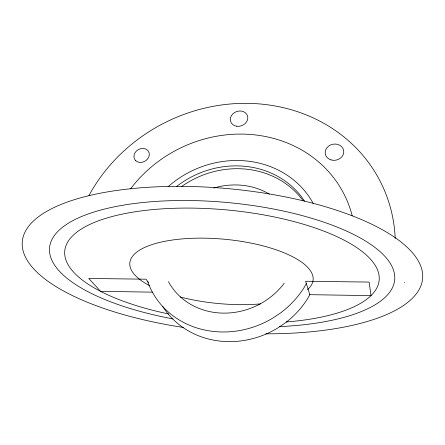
<?xml version="1.0" encoding="UTF-8"?>
<svg xmlns="http://www.w3.org/2000/svg" width="445" height="445" viewBox="0 0 445 445"><rect width="100%" height="100%" fill="white"/><g stroke="black" fill="none" stroke-linecap="round" stroke-linejoin="round"><path stroke-width="0.67" d="M309.82 294.668L370.985 295.647L369.144 282.074L305.609 281.257L309.82 294.668L307.857 298.239A85.674 78.109 -26.2 0 1 284.522 323.448L277.224 328.315A85.674 78.109 -26.2 0 1 162.731 306.505M306.338 283.565L304.302 287.231A88.355 79.944 -26.1 0 1 280.178 313.18L272.635 318.197A88.355 79.944 -26.1 0 1 148.969 285.011L147.651 281.429L145.954 279.193L88.755 278.453L100.542 291.319L152.607 292.154M284.171 283.265L283.699 283.938A69.392 62.762 -26.1 0 1 168.816 282.375L168.488 281.707M147.651 281.429L148.446 282.492M404.238 282.531L404.249 282.82M173.022 318.909A173.305 61.46 5.3 0 1 80.005 217.199A173.305 61.46 5.3 0 1 359.36 237.458A173.305 61.46 5.3 0 1 279.31 326.619M168.616 313.964A157.886 55.848 5.3 0 1 93.428 222.817A157.886 55.848 5.3 0 1 343.395 239.799A157.886 55.848 5.3 0 1 286.307 321.957M149.476 285.612A92.043 32.285 5.3 0 1 206.997 238.214A92.043 32.285 5.3 0 1 307.528 289.578M260.381 303.913A92.043 32.285 5.3 0 1 180.236 296.987M183.307 327.448A201.007 71.656 5.3 0 1 55.252 206.964A201.007 71.656 5.3 0 1 387.423 232.674A201.007 71.656 5.3 0 1 265.771 333.828M168.06 186.728A95.28 86.091 -26.1 0 1 313.286 203.549M130.496 188.953A127.164 115.01 -26.1 0 1 256.131 135.024A127.164 115.01 -26.1 0 1 352.212 215.858M89.017 195.433A165.568 149.982 -26.2 0 1 268.875 104.97A165.568 149.982 -26.2 0 1 395.205 238.503M176.476 186.572A88.911 80.323 -26.1 0 1 304.575 201.201M181.788 186.394A88.355 79.944 -26.1 0 1 303.067 200.701M213.834 188.057A69.392 62.762 -26.1 0 1 269.331 194.115M135.703 160.456L135.68 160.645A7.977 6.686 -28.7 0 0 148.758 157.063A7.977 6.686 -28.7 0 0 140.726 148.669A7.977 6.686 -28.7 0 0 135.325 160.272L135.703 160.456M236.857 126.258A8.906 7.509 -19.7 0 0 247.503 115.828A8.906 7.509 -19.7 0 0 232.818 113.898A8.906 7.509 -19.7 0 0 236.857 126.258M331.013 159.905A9.356 8.11 -10.8 0 0 343.685 150.594A9.356 8.11 -10.8 0 0 328.699 146.055A9.356 8.11 -10.8 0 0 331.013 159.905"/></g></svg>
